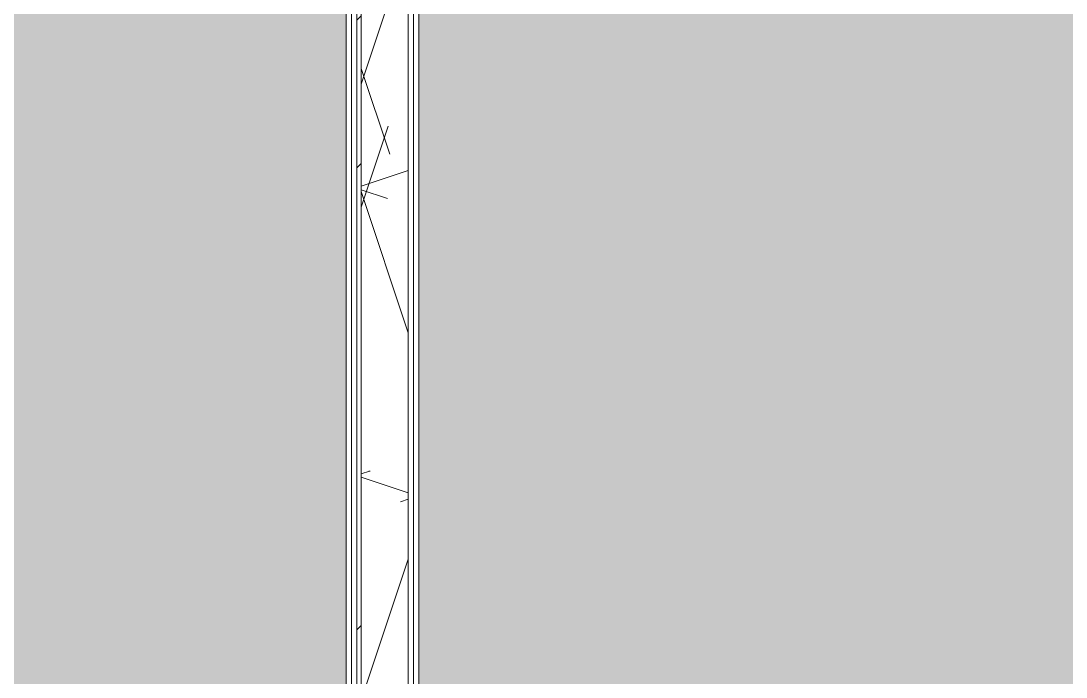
# Model space of a CAD drawing. Header units: inches. Extents: x -1551 to 2054, y 9767 to 12269.
# Drawn here: x 785.4 to 907.5, y 11965 to 12041.6 of the extents above; entities that cross this region are included whole.
import ezdxf

# ---------------------------------------------------------------- set-up
doc = ezdxf.new("R2010")
doc.units = ezdxf.units.IN
doc.header["$MEASUREMENT"] = 0
for name, color, linetype, lineweight in [('A-AREA-PATT-2', 254, 'Continuous', 9), ('A-AREA-PATT-7', 155, 'Continuous', 9), ('A-WALL', 113, 'Continuous', 9), ('A-WALL-PATT-5', 111, 'Continuous', 9), ('I-WALL', 2, 'Continuous', 9)]:
    doc.layers.add(name, color=color, linetype=linetype, lineweight=lineweight)
pattern_1 = [(0, (3964.78, 0), (115.2, 28.8), [4.752, -81.648, 4.752, -81.648, -460.8]), (0, (3964.78, 0), (115.2, 28.8), [-172.8, 4.752, -168.048, 4.752, -81.648, -201.6]), (0, (3964.78, 0), (115.2, 28.8), [-432, 4.752, -52.848, 4.752, -139.248]), (120, (4007.98, 14.4), (-82.54153, 85.366127), [4.752, -81.648, 4.752, -81.648, -460.8]), (120, (4007.98, 14.4), (-82.54153, 85.366127), [-172.8, 4.752, -168.048, 4.752, -81.648, -201.6]), (120, (4007.98, 14.4), (-82.54153, 85.366127), [-432, 4.752, -52.848, 4.752, -139.248]), (240, (4022.38, 72), (-32.65847, -114.166127), [4.752, -81.648, 4.752, -81.648, -460.8]), (240, (4022.38, 72), (-32.65847, -114.166127), [-172.8, 4.752, -168.048, 4.752, -81.648, -201.6]), (240, (4022.38, 72), (-32.65847, -114.166127), [-432, 4.752, -52.848, 4.752, -139.248])]

msp = doc.modelspace()

# ---------------------------------------------------------------- hatches: boundary and pattern name
at = {"layer": 'A-AREA-PATT-2'}
h = msp.add_hatch(color=256, dxfattribs=at)
h.paths.add_polyline_path([(835.97, 11743.36), (835.97, 11779.36), (837.72, 11779.36), (837.72, 11743.36), (836.59, 11743.36)], flags=0)
h.paths.add_polyline_path([(897.63, 11725.36), (1024.82, 11725.36), (1024.82, 12081.06), (980.81, 12081.19), (980.68, 12081.06), (980.06, 12081.19), (980.06, 12083.88), (944.06, 12083.88), (944.06, 12081.06), (943.43, 12081.19), (943.31, 12081.06), (863.34, 12081.06), (863.34, 12060.25), (835.47, 12060.25), (835.47, 12081.06), (831.91, 12081.06), (831.91, 11743.36), (835.97, 11743.36), (835.97, 11741.43), (836.59, 11741.43), (836.59, 11739.74), (871.34, 11739.74), (871.34, 11741.43), (871.97, 11741.43), (871.97, 11743.36), (897.63, 11743.36), (897.63, 11727.53)], flags=0)
at = {"layer": 'A-AREA-PATT-7'}
h = msp.add_hatch(color=256, dxfattribs=at)
h.paths.add_polyline_path([(705.29, 11846.36), (823.41, 11846.36), (823.41, 12081.06), (655.44, 12081.06), (655.44, 12060.25), (627.57, 12060.25), (627.57, 12081.06), (505.69, 12081.06), (505.69, 11846.36), (632.51, 11846.36), (632.51, 11864.36), (643.63, 11864.36), (643.63, 11862.43), (644.26, 11862.43), (644.26, 11860.74), (679.01, 11860.74), (679.01, 11862.43), (679.63, 11862.51), (679.63, 11864.36), (705.29, 11864.36), (705.29, 11855.94)], flags=0)
h.paths.add_polyline_path([(643.63, 11864.36), (643.63, 11900.36), (645.38, 11900.36), (645.38, 11864.36), (643.76, 11864.36)], flags=0)
at = {"layer": 'A-WALL-PATT-5'}
h = msp.add_hatch(dxfattribs=at)
h.set_pattern_fill('FP_17', color=256, style=0, pattern_type=2)
h.set_pattern_definition([(45, (3964.78, 0), (-35.63818, 35.63818), []), (45, (3964.78, 54), (-35.63818, 35.63818), [])])
h.paths.add_polyline_path([(825.16, 11737.24), (825.16, 11840.24), (824.66, 11840.24), (824.7, 11737.24)], flags=0)
h.paths.add_polyline_path([(825.16, 11845.74), (825.16, 12081.69), (824.66, 12081.69), (824.66, 11845.74)], flags=0)
h = msp.add_hatch(dxfattribs=at)
h.set_pattern_fill('FP_4', color=256, style=0, pattern_type=2)
h.set_pattern_definition([(161.57, (3966.5794, 1.8), (-14.4010124, -0.0012439), [0, -102.456, 11.376, 0]), (18.43, (3962.9794, 1.8), (-14.4010124, 0.0012439), [0, -102.456, 11.376, 0]), (108.43, (3966.5794, 1.8), (7.1973965, -36.003153), [34.146, -79.686]), (71.57, (3962.9794, 1.8), (7.1973965, 36.003153), [34.146, -79.686])])
h.paths.add_polyline_path([(825.16, 11742.74), (830.66, 11742.74), (830.66, 12081.69), (825.16, 12081.69), (825.16, 11742.74)], flags=0)
h = msp.add_hatch(dxfattribs=at)
h.set_pattern_fill('FP_3', color=256, style=0, pattern_type=2)
h.set_pattern_definition(pattern_1)
h.paths.add_polyline_path([(831.28, 11743.36), (831.28, 12081.69), (830.66, 12081.69), (830.66, 11743.36)], flags=0)
h = msp.add_hatch(dxfattribs=at)
h.set_pattern_fill('FP_3', color=256, style=0, pattern_type=2)
h.set_pattern_definition(pattern_1)
h.paths.add_polyline_path([(831.91, 11743.36), (831.91, 12081.69), (831.28, 12081.69), (831.28, 11743.36)], flags=0)

# ---------------------------------------------------------------- linework, layer by layer
at = {"layer": 'A-WALL'}
for p, q in [((824.03, 12081.69), (824.03, 11845.74)), ((824.66, 12081.69), (824.66, 11845.74)), ((825.16, 12081.69), (825.16, 11845.74)), ((830.66, 12081.69), (830.66, 11742.74)), ((831.28, 12081.69), (831.28, 11743.36))]:
    msp.add_line(p, q, dxfattribs=at)
at = {"layer": 'I-WALL'}
for p, q in [((823.41, 12081.69), (823.41, 11846.36)), ((831.91, 11743.36), (831.91, 12081.69))]:
    msp.add_line(p, q, dxfattribs=at)

doc.saveas('drawing.dxf')
